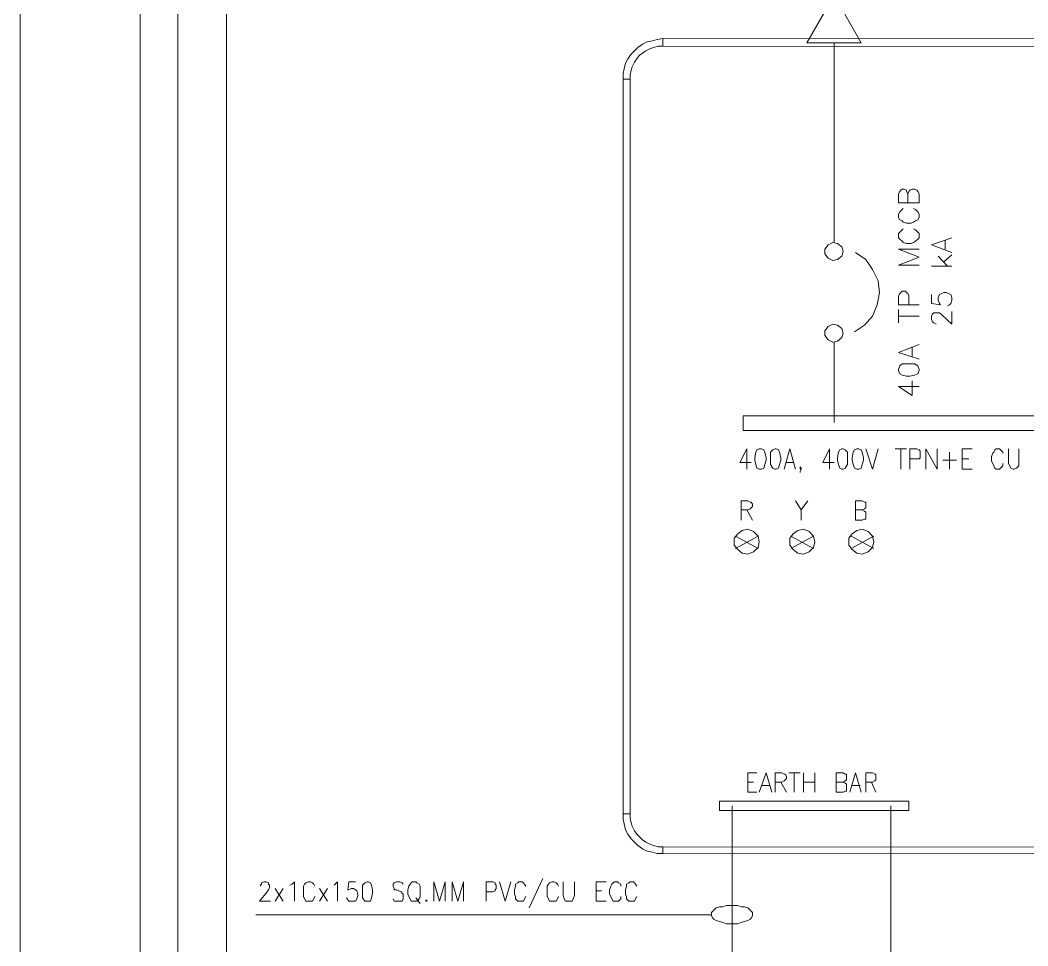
# Model space of a CAD drawing. Header units: inches. Extents: x 0.2 to 10.8, y 0.5 to 8.
# Drawn here: x 0.22 to 1.702, y 3.147 to 4.508 of the extents above; entities that cross this region are included whole.
import ezdxf

# ---------------------------------------------------------------- set-up
doc = ezdxf.new("R2010")
doc.units = ezdxf.units.IN
doc.header["$MEASUREMENT"] = 0
doc.layers.add('PDF_Geometry', color=7, linetype='Continuous')

msp = doc.modelspace()

# ---------------------------------------------------------------- linework, layer by layer
at = {"layer": 'PDF_Geometry', "lineweight": 13}
for points in [[(0.22, 7.9833), (10.7783, 7.9833), (10.7783, 0.5183), (0.22, 0.5183), (0.22, 7.9833)], [(0.3967, 0.6917), (0.3967, 7.81), (10.6017, 7.81), (10.6017, 0.6917), (0.3967, 0.6917)], [(0.4517, 0.8017), (0.4517, 7.7)], [(9.7283, 1.44), (0.5233, 1.44), (0.5233, 7.1), (9.7283, 7.1)], [(1.4167, 4.545), (1.3767, 4.475), (1.4567, 4.475), (1.4167, 4.545)], [(1.165, 4.4817), (1.165, 4.47), (1.1583, 4.47), (1.1517, 4.4683), (1.1467, 4.4667), (1.14, 4.4633), (1.135, 4.46), (1.13, 4.4567), (1.1267, 4.4517), (1.1233, 4.4467), (1.12, 4.44), (1.1183, 4.435), (1.1167, 4.4283), (1.1167, 4.4217), (1.1067, 4.4217), (1.1067, 4.43), (1.1083, 4.4367), (1.11, 4.445), (1.1133, 4.4517), (1.1183, 4.4583), (1.1233, 4.4633), (1.1283, 4.4683), (1.135, 4.4733), (1.1417, 4.4767), (1.15, 4.4783), (1.1567, 4.48), (1.165, 4.4817)], [(1.165, 4.4817), (1.165, 4.47), (5.25, 4.4683), (5.25, 4.48), (1.165, 4.4817)], [(1.1067, 3.3417), (1.1167, 3.3417), (1.1167, 4.4217), (1.1067, 4.4217), (1.1067, 3.3417)], [(1.525, 4.2533), (1.5267, 4.2567), (1.5283, 4.2583), (1.5317, 4.26), (1.535, 4.26), (1.5383, 4.2583), (1.54, 4.2567), (1.5417, 4.2533), (1.5417, 4.24), (1.5117, 4.24), (1.5117, 4.2533), (1.5133, 4.2567), (1.515, 4.2583), (1.5167, 4.26), (1.52, 4.26), (1.5233, 4.2583), (1.5233, 4.2567), (1.525, 4.2533), (1.525, 4.24)], [(1.5183, 4.2317), (1.5167, 4.23), (1.5133, 4.2267), (1.5117, 4.2233), (1.5117, 4.2183), (1.5133, 4.215), (1.5167, 4.2133), (1.5183, 4.2117), (1.5233, 4.21), (1.53, 4.21), (1.5333, 4.2117), (1.5367, 4.2133), (1.54, 4.215), (1.5417, 4.2183), (1.5417, 4.2233), (1.54, 4.2267), (1.5367, 4.23), (1.5333, 4.2317)], [(1.5183, 4.2017), (1.5167, 4.2), (1.5133, 4.1967), (1.5117, 4.195), (1.5117, 4.1883), (1.5133, 4.1867), (1.5167, 4.1833), (1.5183, 4.1817), (1.5233, 4.18), (1.53, 4.18), (1.5333, 4.1817), (1.5367, 4.1833), (1.54, 4.1867), (1.5417, 4.1883), (1.5417, 4.195), (1.54, 4.1967), (1.5367, 4.2), (1.5333, 4.2017)], [(1.43, 4.1683), (1.4283, 4.175), (1.4217, 4.18), (1.415, 4.1817), (1.4083, 4.1783), (1.4033, 4.1717), (1.4033, 4.165), (1.4083, 4.1583), (1.415, 4.155), (1.4217, 4.1567), (1.4283, 4.1617), (1.43, 4.1683)], [(1.59, 4.1667), (1.56, 4.1783), (1.59, 4.1883)], [(1.58, 4.1717), (1.58, 4.185)], [(1.4467, 4.05), (1.4617, 4.06), (1.4733, 4.0733), (1.48, 4.09), (1.4833, 4.1083), (1.4817, 4.125), (1.4733, 4.1417), (1.4633, 4.1567), (1.4483, 4.1667)], [(1.5417, 4.1483), (1.5117, 4.1483), (1.5417, 4.16), (1.5117, 4.1717), (1.5417, 4.1717)], [(1.57, 4.1617), (1.5833, 4.1467)], [(1.5783, 4.1533), (1.59, 4.1633)], [(1.56, 4.1467), (1.59, 4.1467)], [(1.5417, 4.09), (1.5117, 4.09), (1.5117, 4.1033), (1.5133, 4.1067), (1.515, 4.1083), (1.5167, 4.11), (1.5217, 4.11), (1.5233, 4.1083), (1.525, 4.1067), (1.5267, 4.1033), (1.5267, 4.09)], [(1.56, 4.105), (1.56, 4.0917), (1.5733, 4.09), (1.5717, 4.0917), (1.57, 4.0967), (1.57, 4.1), (1.5717, 4.105), (1.575, 4.1067), (1.5783, 4.1083), (1.5817, 4.1083), (1.585, 4.1067), (1.5883, 4.105), (1.59, 4.1), (1.59, 4.0967), (1.5883, 4.0917), (1.5867, 4.09), (1.5833, 4.0883)], [(1.5117, 4.0633), (1.5117, 4.0833)], [(1.5667, 4.0617), (1.5633, 4.0633), (1.5617, 4.065), (1.56, 4.0683), (1.56, 4.0733), (1.5617, 4.0767), (1.5633, 4.0783), (1.5667, 4.0783), (1.5683, 4.0783), (1.5717, 4.0783), (1.575, 4.075), (1.59, 4.0617), (1.59, 4.08)], [(1.43, 4.0483), (1.4283, 4.055), (1.4217, 4.06), (1.415, 4.0617), (1.4083, 4.0583), (1.4033, 4.0517), (1.4033, 4.045), (1.4083, 4.0383), (1.415, 4.035), (1.4217, 4.0367), (1.4283, 4.0417), (1.43, 4.0483)], [(1.5117, 4.0733), (1.5417, 4.0733)], [(1.5417, 4.01), (1.5117, 4.02), (1.5417, 4.0317)], [(1.5317, 4.0133), (1.5317, 4.0283)], [(1.5117, 3.9933), (1.5133, 3.9883), (1.5167, 3.9867), (1.5233, 3.985), (1.5283, 3.985), (1.535, 3.9867), (1.54, 3.9883), (1.5417, 3.9933), (1.5417, 3.995), (1.54, 4), (1.535, 4.0033), (1.5283, 4.0033), (1.5233, 4.0033), (1.5167, 4.0033), (1.5133, 4), (1.5117, 3.995), (1.5117, 3.9933)], [(1.5417, 3.97), (1.5117, 3.97), (1.5317, 3.9567), (1.5317, 3.9783)], [(1.2833, 3.9267), (1.2833, 3.905), (5.18, 3.905), (5.18, 3.9267), (1.2833, 3.9267)], [(1.2883, 3.8483), (1.2883, 3.8783), (1.2783, 3.8583), (1.295, 3.8583)], [(1.3067, 3.8783), (1.3033, 3.8767), (1.3017, 3.8733), (1.3, 3.865), (1.3, 3.8617), (1.3017, 3.855), (1.3033, 3.85), (1.3067, 3.8483), (1.31, 3.8483), (1.3133, 3.85), (1.315, 3.855), (1.3167, 3.8617), (1.3167, 3.865), (1.315, 3.8733), (1.3133, 3.8767), (1.31, 3.8783), (1.3067, 3.8783)], [(1.33, 3.8783), (1.3267, 3.8767), (1.3233, 3.8733), (1.3233, 3.865), (1.3233, 3.8617), (1.3233, 3.855), (1.3267, 3.85), (1.33, 3.8483), (1.3317, 3.8483), (1.335, 3.85), (1.3367, 3.855), (1.3383, 3.8617), (1.3383, 3.865), (1.3367, 3.8733), (1.335, 3.8767), (1.3317, 3.8783), (1.33, 3.8783)], [(1.3433, 3.8483), (1.3517, 3.8783), (1.36, 3.8483)], [(1.41, 3.8483), (1.41, 3.8783), (1.4, 3.8583), (1.4167, 3.8583)], [(1.4283, 3.8783), (1.425, 3.8767), (1.4233, 3.8733), (1.4217, 3.865), (1.4217, 3.8617), (1.4233, 3.855), (1.425, 3.85), (1.4283, 3.8483), (1.43, 3.8483), (1.4333, 3.85), (1.4367, 3.855), (1.4367, 3.8617), (1.4367, 3.865), (1.4367, 3.8733), (1.4333, 3.8767), (1.43, 3.8783), (1.4283, 3.8783)], [(1.45, 3.8783), (1.4467, 3.8767), (1.445, 3.8733), (1.4433, 3.865), (1.4433, 3.8617), (1.445, 3.855), (1.4467, 3.85), (1.45, 3.8483), (1.4533, 3.8483), (1.4567, 3.85), (1.4583, 3.855), (1.46, 3.8617), (1.46, 3.865), (1.4583, 3.8733), (1.4567, 3.8767), (1.4533, 3.8783), (1.45, 3.8783)], [(1.4633, 3.8783), (1.4733, 3.8483), (1.4817, 3.8783)], [(1.5067, 3.8783), (1.5233, 3.8783)], [(1.515, 3.8783), (1.515, 3.8483)], [(1.5283, 3.8483), (1.5283, 3.8783), (1.5383, 3.8783), (1.5417, 3.8767), (1.5433, 3.875), (1.5433, 3.8733), (1.5433, 3.8683), (1.5433, 3.865), (1.5417, 3.8633), (1.5383, 3.8633), (1.5283, 3.8633)], [(1.5517, 3.8483), (1.5517, 3.8783), (1.5683, 3.8483), (1.5683, 3.8783)], [(1.5867, 3.8733), (1.5867, 3.8483)], [(1.605, 3.8483), (1.605, 3.8783), (1.62, 3.8783)], [(1.665, 3.8717), (1.665, 3.8733), (1.6617, 3.8767), (1.66, 3.8783), (1.655, 3.8783), (1.6533, 3.8767), (1.6517, 3.8733), (1.65, 3.8717), (1.6483, 3.8667), (1.6483, 3.86), (1.65, 3.8567), (1.6517, 3.8533), (1.6533, 3.85), (1.655, 3.8483), (1.66, 3.8483), (1.6617, 3.85), (1.665, 3.8533), (1.665, 3.8567)], [(1.6733, 3.8783), (1.6733, 3.8567), (1.675, 3.8533), (1.6767, 3.85), (1.68, 3.8483), (1.6817, 3.8483), (1.685, 3.85), (1.6883, 3.8533), (1.6883, 3.8567), (1.6883, 3.8783)], [(1.3467, 3.8583), (1.3567, 3.8583)], [(1.5767, 3.8617), (1.5967, 3.8617)], [(1.605, 3.8633), (1.615, 3.8633)], [(1.3683, 3.85), (1.3667, 3.8483), (1.3667, 3.85), (1.3667, 3.8517), (1.3683, 3.85), (1.3683, 3.8483), (1.3667, 3.845), (1.3667, 3.8433)], [(1.605, 3.8483), (1.62, 3.8483)], [(1.28, 3.7733), (1.28, 3.8017), (1.29, 3.8017), (1.2933, 3.8), (1.295, 3.8), (1.2967, 3.7967), (1.2967, 3.7933), (1.295, 3.7917), (1.2933, 3.79), (1.29, 3.7883), (1.28, 3.7883)], [(1.36, 3.8017), (1.3683, 3.7883), (1.3683, 3.7733)], [(1.3783, 3.8017), (1.3683, 3.7883)], [(1.4583, 3.7883), (1.4617, 3.7867), (1.4633, 3.785), (1.4633, 3.7833), (1.4633, 3.7783), (1.4633, 3.775), (1.4617, 3.775), (1.4583, 3.7733), (1.4483, 3.7733), (1.4483, 3.8017), (1.4583, 3.8017), (1.4617, 3.8), (1.4633, 3.8), (1.4633, 3.7967), (1.4633, 3.7933), (1.4633, 3.7917), (1.4617, 3.79), (1.4583, 3.7883), (1.4483, 3.7883)], [(1.2883, 3.7883), (1.2967, 3.7733)], [(1.3067, 3.7417), (1.305, 3.75), (1.2983, 3.7567), (1.29, 3.76), (1.2817, 3.7583), (1.275, 3.7533), (1.27, 3.7467), (1.27, 3.7367), (1.275, 3.73), (1.2817, 3.725), (1.29, 3.7233), (1.2983, 3.7267), (1.305, 3.7333), (1.3067, 3.7417)], [(1.305, 3.75), (1.2717, 3.7317)], [(1.2717, 3.75), (1.305, 3.7317)], [(1.3883, 3.7417), (1.3867, 3.75), (1.38, 3.7567), (1.3717, 3.76), (1.3633, 3.7583), (1.3567, 3.7533), (1.3517, 3.7467), (1.3517, 3.7367), (1.3567, 3.73), (1.3633, 3.725), (1.3717, 3.7233), (1.38, 3.7267), (1.3867, 3.7333), (1.3883, 3.7417)], [(1.3533, 3.75), (1.3867, 3.7317)], [(1.3867, 3.75), (1.3533, 3.7317)], [(1.475, 3.7417), (1.4733, 3.75), (1.4667, 3.7567), (1.4583, 3.76), (1.45, 3.7583), (1.4433, 3.7533), (1.4383, 3.7467), (1.4383, 3.7367), (1.4433, 3.73), (1.45, 3.725), (1.4583, 3.7233), (1.4667, 3.7267), (1.4733, 3.7333), (1.475, 3.7417)], [(1.475, 3.75), (1.4417, 3.7317)], [(1.4417, 3.75), (1.475, 3.7317)], [(1.29, 3.3733), (1.29, 3.4017), (1.3033, 3.4017)], [(1.3067, 3.3733), (1.3167, 3.4017), (1.325, 3.3733)], [(1.33, 3.3733), (1.33, 3.4017), (1.34, 3.4017), (1.3433, 3.4), (1.345, 3.4), (1.3467, 3.3967), (1.3467, 3.3933), (1.345, 3.3917), (1.3433, 3.39), (1.34, 3.3883), (1.33, 3.3883)], [(1.35, 3.4017), (1.3667, 3.4017)], [(1.3583, 3.4017), (1.3583, 3.3733)], [(1.3717, 3.4017), (1.3717, 3.3733)], [(1.3883, 3.4017), (1.3883, 3.3733)], [(1.43, 3.3883), (1.4333, 3.3867), (1.435, 3.385), (1.435, 3.3833), (1.435, 3.3783), (1.435, 3.375), (1.4333, 3.375), (1.43, 3.3733), (1.42, 3.3733), (1.42, 3.4017), (1.43, 3.4017), (1.4333, 3.4), (1.435, 3.4), (1.435, 3.3967), (1.435, 3.3933), (1.435, 3.3917), (1.4333, 3.39), (1.43, 3.3883), (1.42, 3.3883)], [(1.44, 3.3733), (1.4483, 3.4017), (1.4567, 3.3733)], [(1.4633, 3.3733), (1.4633, 3.4017), (1.4733, 3.4017), (1.4767, 3.4), (1.4783, 3.4), (1.4783, 3.3967), (1.4783, 3.3933), (1.4783, 3.3917), (1.4767, 3.39), (1.4733, 3.3883), (1.4633, 3.3883)], [(1.29, 3.3883), (1.2983, 3.3883)], [(1.31, 3.3833), (1.3217, 3.3833)], [(1.3383, 3.3883), (1.3467, 3.3733)], [(1.3717, 3.3883), (1.3883, 3.3883)], [(1.4433, 3.3833), (1.455, 3.3833)], [(1.4717, 3.3883), (1.4783, 3.3733)], [(1.29, 3.3733), (1.3033, 3.3733)], [(1.2483, 3.36), (1.2483, 3.3467), (1.5267, 3.3467), (1.5267, 3.36), (1.2483, 3.36)], [(1.1067, 3.3417), (1.1167, 3.3417), (1.1167, 3.335), (1.1183, 3.3283), (1.12, 3.3233), (1.1233, 3.3167), (1.1267, 3.3117), (1.13, 3.3083), (1.135, 3.3033), (1.14, 3.3), (1.1467, 3.2967), (1.1517, 3.295), (1.1583, 3.2933), (1.165, 3.2933), (1.165, 3.2833), (1.1567, 3.2833), (1.15, 3.285), (1.1417, 3.2867), (1.135, 3.29), (1.1283, 3.295), (1.1233, 3.3), (1.1183, 3.305), (1.1133, 3.3117), (1.11, 3.3183), (1.1083, 3.3267), (1.1067, 3.3333), (1.1067, 3.3417)], [(5.25, 3.2817), (5.25, 3.2917), (1.165, 3.2933), (1.165, 3.2833), (5.25, 3.2817)], [(0.9883, 3.2467), (0.9683, 3.2033)], [(0.5733, 3.235), (0.5733, 3.2367), (0.575, 3.2383), (0.575, 3.24), (0.5783, 3.2417), (0.5817, 3.2417), (0.585, 3.24), (0.585, 3.2383), (0.5867, 3.2367), (0.5867, 3.2333), (0.585, 3.23), (0.5833, 3.2267), (0.5717, 3.2133), (0.5883, 3.2133)], [(0.595, 3.2317), (0.6067, 3.2133)], [(0.6067, 3.2317), (0.595, 3.2133)], [(0.6167, 3.2367), (0.62, 3.2383), (0.6233, 3.2417), (0.6233, 3.2133)], [(0.6533, 3.235), (0.6517, 3.2383), (0.65, 3.24), (0.6467, 3.2417), (0.6433, 3.2417), (0.64, 3.24), (0.6383, 3.2383), (0.6367, 3.235), (0.6367, 3.23), (0.6367, 3.2233), (0.6367, 3.22), (0.6383, 3.2167), (0.64, 3.2133), (0.6433, 3.2133), (0.6467, 3.2133), (0.65, 3.2133), (0.6517, 3.2167), (0.6533, 3.22)], [(0.66, 3.2317), (0.6717, 3.2133)], [(0.6717, 3.2317), (0.66, 3.2133)], [(0.6817, 3.2367), (0.6833, 3.2383), (0.6867, 3.2417), (0.6867, 3.2133)], [(0.7133, 3.2417), (0.7033, 3.2417), (0.7017, 3.23), (0.7033, 3.23), (0.7067, 3.2317), (0.71, 3.2317), (0.7133, 3.23), (0.715, 3.2283), (0.7167, 3.2233), (0.7167, 3.2217), (0.715, 3.2167), (0.7133, 3.2133), (0.71, 3.2133), (0.7067, 3.2133), (0.7033, 3.2133), (0.7017, 3.215), (0.7, 3.2183)], [(0.73, 3.2417), (0.7267, 3.24), (0.7233, 3.2367), (0.7233, 3.23), (0.7233, 3.225), (0.7233, 3.2183), (0.7267, 3.2133), (0.73, 3.2133), (0.7317, 3.2133), (0.735, 3.2133), (0.7367, 3.2183), (0.7383, 3.225), (0.7383, 3.23), (0.7367, 3.2367), (0.735, 3.24), (0.7317, 3.2417), (0.73, 3.2417)], [(0.7833, 3.2383), (0.7817, 3.24), (0.7783, 3.2417), (0.7733, 3.2417), (0.77, 3.24), (0.7683, 3.2383), (0.7683, 3.235), (0.77, 3.2317), (0.77, 3.23), (0.7733, 3.23), (0.78, 3.2267), (0.7817, 3.225), (0.7833, 3.2233), (0.7833, 3.2217), (0.7833, 3.2167), (0.7817, 3.2133), (0.7783, 3.2133), (0.7733, 3.2133), (0.77, 3.2133), (0.7683, 3.2167)], [(0.7967, 3.2417), (0.795, 3.24), (0.7933, 3.2383), (0.7917, 3.235), (0.79, 3.23), (0.79, 3.2233), (0.7917, 3.22), (0.7933, 3.2167), (0.795, 3.2133), (0.7967, 3.2133), (0.8017, 3.2133), (0.8033, 3.2133), (0.8067, 3.2167), (0.8083, 3.22), (0.8083, 3.2233), (0.8083, 3.23), (0.8083, 3.235), (0.8067, 3.2383), (0.8033, 3.24), (0.8017, 3.2417), (0.7967, 3.2417)], [(0.8283, 3.2133), (0.8283, 3.2417), (0.8367, 3.2133), (0.845, 3.2417), (0.845, 3.2133)], [(0.855, 3.2133), (0.855, 3.2417), (0.8633, 3.2133), (0.8717, 3.2417), (0.8717, 3.2133)], [(0.905, 3.2133), (0.905, 3.2417), (0.915, 3.2417), (0.9183, 3.24), (0.9183, 3.2383), (0.92, 3.2367), (0.92, 3.2317), (0.9183, 3.23), (0.9183, 3.2283), (0.915, 3.2267), (0.905, 3.2267)], [(0.925, 3.2417), (0.9333, 3.2133), (0.9417, 3.2417)], [(0.9633, 3.235), (0.9617, 3.2383), (0.96, 3.24), (0.9583, 3.2417), (0.9533, 3.2417), (0.9517, 3.24), (0.9483, 3.2383), (0.9483, 3.235), (0.9467, 3.23), (0.9467, 3.2233), (0.9483, 3.22), (0.9483, 3.2167), (0.9517, 3.2133), (0.9533, 3.2133), (0.9583, 3.2133), (0.96, 3.2133), (0.9617, 3.2167), (0.9633, 3.22)], [(1.0117, 3.235), (1.01, 3.2383), (1.0083, 3.24), (1.005, 3.2417), (1.0017, 3.2417), (0.9983, 3.24), (0.9967, 3.2383), (0.995, 3.235), (0.995, 3.23), (0.995, 3.2233), (0.995, 3.22), (0.9967, 3.2167), (0.9983, 3.2133), (1.0017, 3.2133), (1.005, 3.2133), (1.0083, 3.2133), (1.01, 3.2167), (1.0117, 3.22)], [(1.0183, 3.2417), (1.0183, 3.2217), (1.02, 3.2167), (1.0217, 3.2133), (1.025, 3.2133), (1.0283, 3.2133), (1.0317, 3.2133), (1.0333, 3.2167), (1.035, 3.2217), (1.035, 3.2417)], [(1.0667, 3.2133), (1.0667, 3.2417), (1.0817, 3.2417)], [(1.1033, 3.235), (1.1033, 3.2383), (1.1, 3.24), (1.0983, 3.2417), (1.0933, 3.2417), (1.0917, 3.24), (1.09, 3.2383), (1.0883, 3.235), (1.0867, 3.23), (1.0867, 3.2233), (1.0883, 3.22), (1.09, 3.2167), (1.0917, 3.2133), (1.0933, 3.2133), (1.0983, 3.2133), (1.1, 3.2133), (1.1033, 3.2167), (1.1033, 3.22)], [(1.1267, 3.235), (1.125, 3.2383), (1.1233, 3.24), (1.1217, 3.2417), (1.1167, 3.2417), (1.115, 3.24), (1.1117, 3.2383), (1.1117, 3.235), (1.11, 3.23), (1.11, 3.2233), (1.1117, 3.22), (1.1117, 3.2167), (1.115, 3.2133), (1.1167, 3.2133), (1.1217, 3.2133), (1.1233, 3.2133), (1.125, 3.2167), (1.1267, 3.22)], [(0.8017, 3.2183), (0.8083, 3.21)], [(1.0667, 3.2283), (1.075, 3.2283)], [(0.8167, 3.215), (0.8167, 3.2133), (0.8183, 3.2133), (0.8167, 3.215)], [(1.0667, 3.2133), (1.0817, 3.2133)], [(1.2967, 3.1933), (1.2967, 3.1917), (1.295, 3.1883), (1.2933, 3.1867), (1.29, 3.185), (1.285, 3.1833), (1.28, 3.1817), (1.275, 3.18), (1.27, 3.18), (1.2633, 3.18), (1.2583, 3.18), (1.2533, 3.1817), (1.2483, 3.1833), (1.2433, 3.185), (1.24, 3.1867), (1.2383, 3.1883), (1.2367, 3.1917), (1.2367, 3.1933), (1.2367, 3.1967), (1.2383, 3.1983), (1.24, 3.2), (1.2433, 3.2033), (1.2483, 3.205), (1.2533, 3.205), (1.2583, 3.2067), (1.2633, 3.2067), (1.27, 3.2067), (1.275, 3.2067), (1.28, 3.205), (1.285, 3.205), (1.29, 3.2033), (1.2933, 3.2), (1.295, 3.1983), (1.2967, 3.1967), (1.2967, 3.1933)]]:
    msp.add_lwpolyline(points, dxfattribs=at)
at = {"layer": 'PDF_Geometry', "lineweight": 9}
for points in [[(1.4167, 4.1817), (1.4167, 4.475)], [(1.4167, 3.9167), (1.4167, 4.035)], [(1.2667, 3.3533), (1.2667, 3.0017)], [(1.5, 3.3533), (1.5, 3.0017)], [(1.2367, 3.1933), (0.5667, 3.1933)]]:
    msp.add_lwpolyline(points, dxfattribs=at)

doc.saveas('drawing.dxf')
